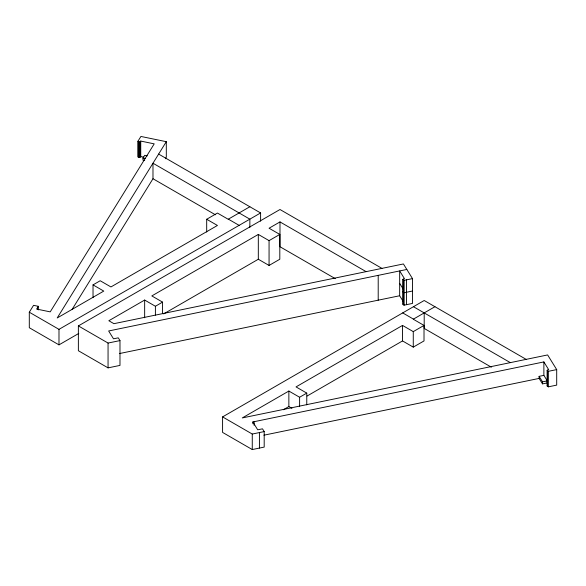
<?xml version="1.0" encoding="UTF-8"?>
<svg xmlns="http://www.w3.org/2000/svg" width="586" height="586" viewBox="0 0 586 586"><rect width="100%" height="100%" fill="white"/><g stroke="black" fill="none" stroke-linecap="round" stroke-linejoin="round"><path stroke-width="0.88" d="M542.511 383.874L542.519 381.845L539.105 376.351L543.874 375.362L547.287 380.863L547.287 382.929L542.511 383.874L539.105 378.417L539.105 376.351M147.276 155.861L144.676 155.319L142.977 158.074L142.955 160.095L144.691 160.461M78.788 333.427L58.988 344.861L29.3 327.721L29.3 312.213L33.563 305.328L38.332 306.31L38.354 309.891M38.332 306.31L36.625 309.064L50.22 311.869L154.213 143.856L140.735 141.072L140.735 156.587L139.505 157.495L138.311 157.246L137.93 156.777L137.93 141.27L140.911 136.45L166.307 141.687L166.307 157.202L165.347 158.747M140.31 157.275L140.31 141.761L140.735 141.072M166.307 141.687L57.208 317.971L103.773 291.088L93.028 284.884L93.028 297.651M72.129 309.371L152.983 178.737L152.983 163.223L249.856 219.157L249.856 227.368M162.564 313.649L162.564 302.127L155.4 306.258L144.654 300.054L108.835 320.732L113.918 323.677L403.417 263.949L412.493 278.614L412.493 303.431L404.142 305.152L402.904 304.244L402.904 279.427L404.487 278.716L399.667 270.937L399.667 295.754L403.52 301.973M403.293 291.367L402.904 291.835L404.142 292.744L412.493 291.022M402.904 304.244L403.293 303.775L403.293 278.958M306.771 404.853L306.771 393.111L299.607 397.249L288.861 391.045L242.296 417.928L547.624 354.94L556.7 369.605L556.7 385.112L548.35 386.833L547.119 385.925L547.119 370.418L548.694 369.7L543.874 361.921L252.859 421.957L252.859 423.751M547.119 385.925L547.5 385.456M93.028 284.884L100.191 280.745L110.937 286.95L217.435 225.464L206.69 219.259L206.69 232.034M206.69 219.259L217.435 213.055L228.181 219.259L249.856 206.748M29.3 312.213L58.988 329.354L260.602 212.952L260.602 221.164M406.823 269.457L108.652 330.973L113.508 338.818L118.277 337.836L119.984 340.591L119.984 365.408L108.058 367.869L78.37 350.728L78.37 325.911L279.991 209.51L381.947 268.381M163.648 313.906L258.316 259.246L269.062 265.451L279.808 259.246L279.808 234.429L269.062 240.634L258.316 234.429L151.818 295.923L162.564 302.127M366.111 271.648L279.991 221.918L269.062 228.225L279.808 234.429M252.859 421.957L257.715 429.809L262.491 428.827L264.191 431.582L264.191 447.089L252.266 449.55L222.585 432.409L222.585 416.902L424.198 300.501L526.155 359.365M307.071 396.041L402.523 340.927L413.269 347.132L424.015 340.927L424.015 325.42L413.269 331.625L402.523 325.42L296.025 386.907L306.771 393.111M434.944 306.705L413.269 319.216L424.015 325.42M283.338 409.746L288.861 406.552L291.931 408.325M137.93 141.27L139.505 141.98L140.31 141.761M402.904 279.427L404.142 280.335L412.493 278.614M78.37 325.911L108.058 343.052L119.984 340.591M119.398 353.57L399.667 295.754M547.119 370.418L548.35 371.326L556.7 369.605M222.585 416.902L252.266 434.043L264.191 431.582M263.905 435.193L539.105 378.417M542.519 381.845L547.287 380.863M140.735 156.587L143.892 157.224M142.977 158.074L145.577 158.616M158.638 154.081L260.602 212.952M413.452 306.705L510.325 362.631M402.707 312.909L413.452 319.114M491.361 367.195L424.198 328.416L424.198 312.909M335.302 278.672L279.991 246.735L279.991 221.918M228.364 219.157L239.11 225.361M152.983 178.737L215.406 214.776M399.667 283.346L403.52 289.565M37.482 307.687L37.482 309.481M548.35 371.326L548.35 386.833M547.5 369.949L547.544 386.613M543.874 361.921L543.874 375.362M413.269 331.625L413.269 347.132M406.53 279.844L406.53 304.661M404.142 280.335L404.142 305.152M403.336 280.115L403.336 304.932M402.523 325.42L402.523 340.927M378.204 275.361L378.204 300.179M299.607 397.249L299.607 406.369M288.861 391.045L288.861 406.552M269.062 240.634L269.062 265.451M259.422 432.563L259.422 448.078M258.316 234.429L258.316 259.246M254.082 421.708L254.082 425.29M252.266 434.043L252.266 449.55M155.4 306.258L155.4 315.122M144.654 300.054L144.654 317.78M139.505 141.98L139.505 157.495M138.311 141.739L138.311 157.246M108.058 343.052L108.058 367.869M58.988 329.354L58.988 344.861"/></g></svg>
